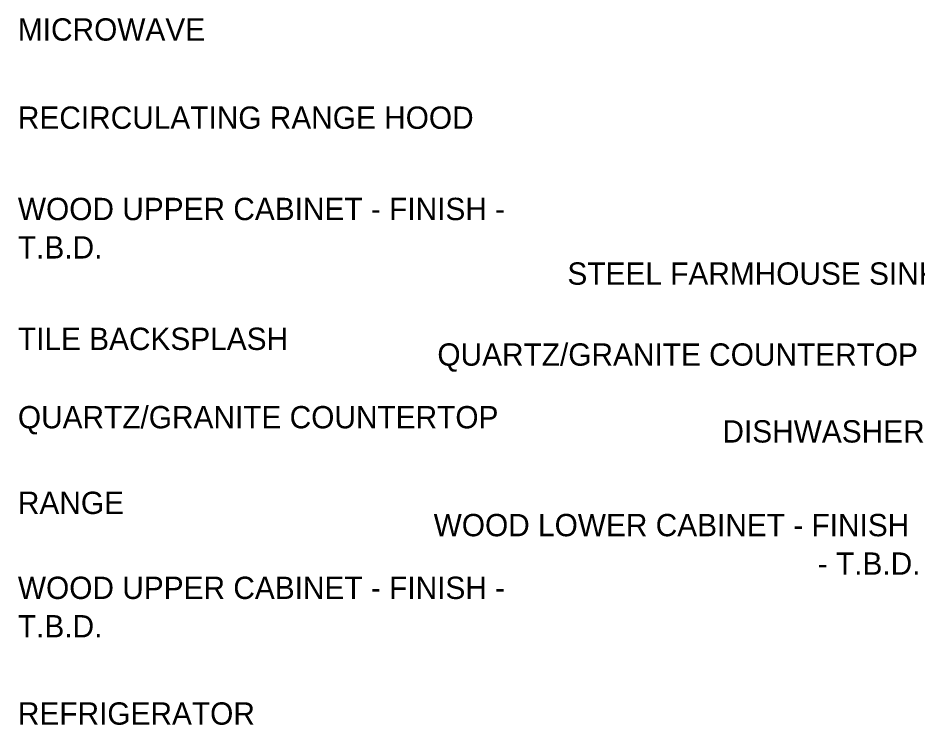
# Model space of a CAD drawing. Header units: inches. Extents: x -3927 to -2736, y 120 to 11438.
# Drawn here: x -3236.1 to -3115.1, y 148.7 to 243.7 of the extents above; entities that cross this region are included whole.
import ezdxf

# ---------------------------------------------------------------- set-up
doc = ezdxf.new("R2010")
doc.units = ezdxf.units.IN
doc.header["$MEASUREMENT"] = 0
doc.layers.add('A-ANNO-NOTE', color=131, linetype='Continuous', lineweight=9)
doc.layers.add('G-ANNO-TEXT', color=231, linetype='Continuous', lineweight=9)
doc.styles.add('Century Gothic', font='ufonts.com_century-gothic.ttf', dxfattribs={"height": 3})

msp = doc.modelspace()

# ---------------------------------------------------------------- texts
at = {"layer": 'A-ANNO-NOTE', "insert": (-3162.25, 210.87), "char_height": 3, "width": 57.368, "attachment_point": 1, "style": 'Century Gothic'}
msp.add_mtext('STEEL FARMHOUSE SINK', dxfattribs=at)
at = {"layer": 'G-ANNO-TEXT', "char_height": 3, "attachment_point": 1, "style": 'Century Gothic'}
for s, insert, width in [('MICROWAVE', (-3236.16, 243.67), 33.229), ('RECIRCULATING RANGE HOOD', (-3236.16, 231.82), 77.265), ('WOOD UPPER CABINET - FINISH -', (-3236.16, 219.55), 79.891), ('T.B.D.', (-3236.16, 214.39), 13.231), ('TILE BACKSPLASH', (-3236.16, 202.1), 41.814), ('QUARTZ/GRANITE COUNTERTOP', (-3179.74, 199.99), 78.376), ('QUARTZ/GRANITE COUNTERTOP', (-3236.16, 191.57), 78.376), ('DISHWASHER', (-3141.4, 189.66), 31.916), ('RANGE', (-3236.16, 180.06), 17.877), ('WOOD LOWER CABINET - FINISH', (-3180.24, 177.07), 78.982), ('- T.B.D.', (-3128.58, 171.9), 16.362), ('WOOD UPPER CABINET - FINISH -', (-3236.16, 168.64), 79.891), ('T.B.D.', (-3236.16, 163.48), 13.231), ('REFRIGERATOR', (-3236.16, 151.75), 36.764)]:
    msp.add_mtext(s, dxfattribs=dict(at, insert=insert, width=width))

doc.saveas('drawing.dxf')
